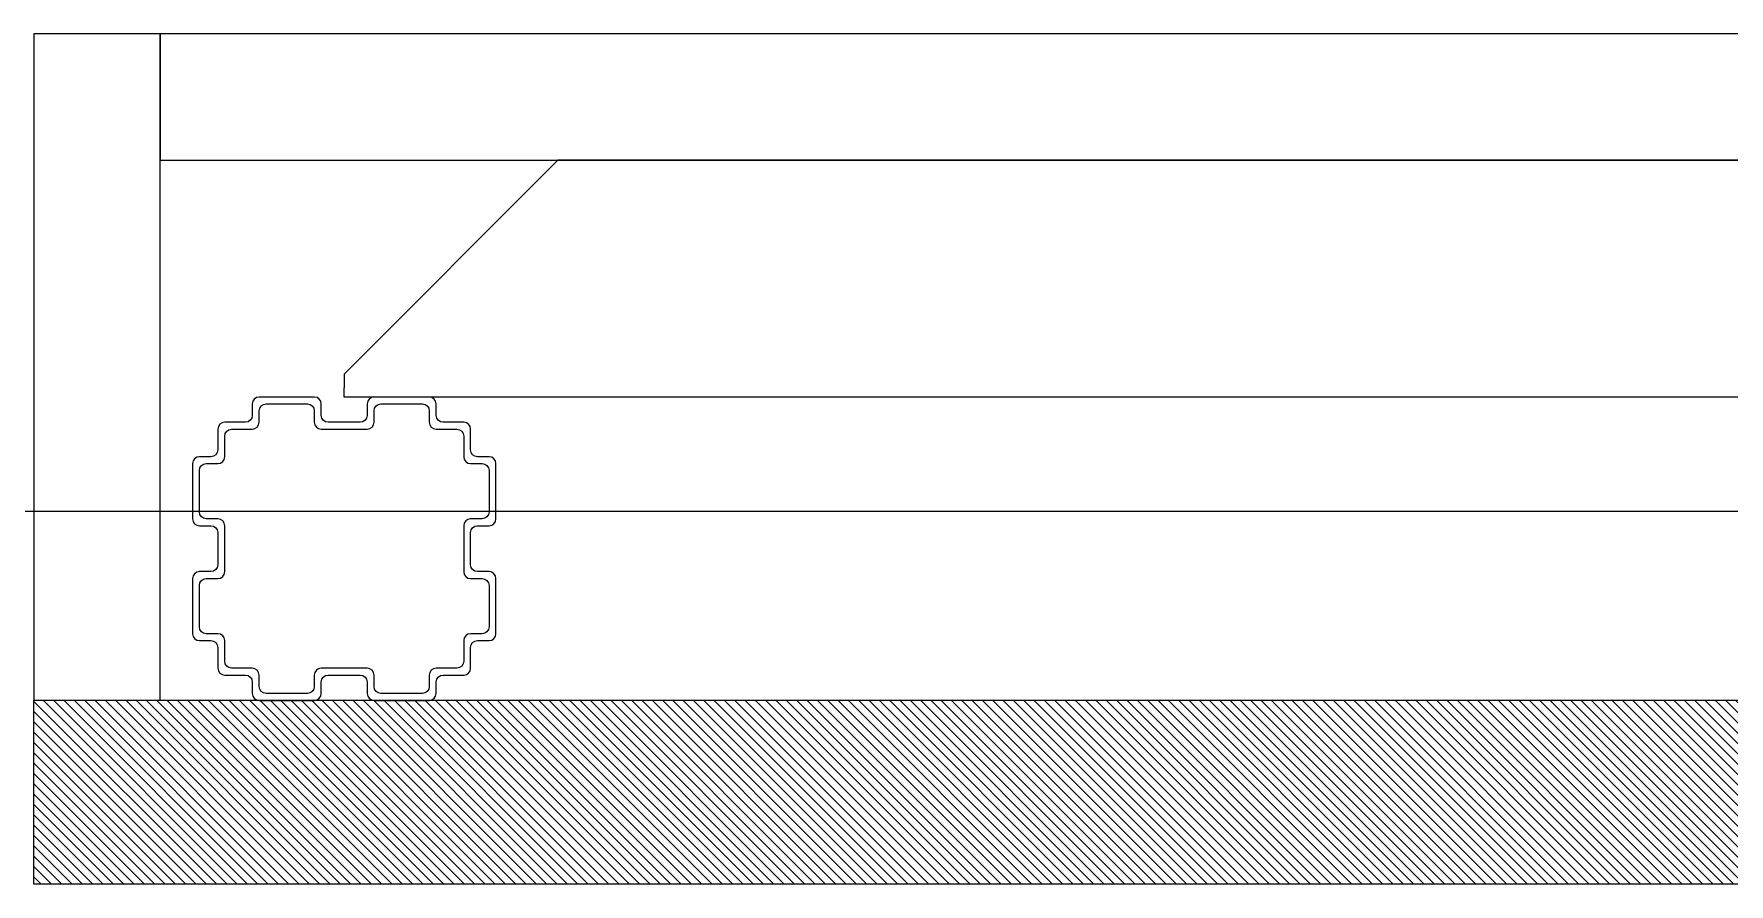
# Model space of a CAD drawing. Header units: millimetres. Extents: x -36 to 64, y 70 to 162.
# Drawn here: x -20.009 to -19.272, y 159.039 to 159.409 of the extents above; entities that cross this region are included whole.
import ezdxf

# ---------------------------------------------------------------- set-up
doc = ezdxf.new("R2010")
doc.units = ezdxf.units.MM
doc.header["$LTSCALE"] = 0.02
for name, color, linetype, lineweight in [('00 Ground$0$A-Panel Exterior', 3, 'Continuous', 0), ('00 Ground$0$A-Panel Interior', 6, 'Continuous', 0), ('00 Ground$0$A-Proyecciones', 252, 'Continuous', 0), ('00 Ground$0$Puerta', 7, 'Continuous', 0)]:
    doc.layers.add(name, color=color, linetype=linetype, lineweight=lineweight)
doc.layers.add('00 Ground$0$A-Paneles', color=7, linetype='Continuous')

# ---------------------------------------------------------------- blocks, each defined once
blk = doc.blocks.new('00 Ground$0$Hangar subestructura puerta planta baja')
at = {"color": 0, "linetype": 'Continuous', "lineweight": 0}
for p, q in [((-3.04393, 0.25295), (-3.06793, 0.25295)), ((-2.99393, 0.25295), (-3.01793, 0.25295)), ((-3.07093, 0.24995), (-3.07093, 0.24495)), ((-3.06793, 0.24195), (-3.06793, 0.24695)), ((-3.06493, 0.24995), (-3.04693, 0.24995)), ((-3.04393, 0.24695), (-3.04393, 0.24195)), ((-3.04093, 0.24495), (-3.04093, 0.24995)), ((-3.02093, 0.24995), (-3.02093, 0.24495)), ((-3.01793, 0.24195), (-3.01793, 0.24695)), ((-3.01493, 0.24995), (-2.99693, 0.24995)), ((-2.99393, 0.24695), (-2.99393, 0.24195)), ((-2.99093, 0.24495), (-2.99093, 0.24995)), ((-3.08593, 0.23895), (-3.08593, 0.22995)), ((-3.07393, 0.24195), (-3.08293, 0.24195)), ((-3.07993, 0.23895), (-3.07093, 0.23895)), ((-3.04093, 0.23895), (-3.02093, 0.23895)), ((-3.02393, 0.24195), (-3.03793, 0.24195)), ((-2.99093, 0.23895), (-2.98193, 0.23895)), ((-2.97893, 0.24195), (-2.98793, 0.24195)), ((-2.97593, 0.22995), (-2.97593, 0.23895)), ((-3.08293, 0.22695), (-3.08293, 0.23595)), ((-2.97893, 0.23595), (-2.97893, 0.22695)), ((-3.09693, 0.22395), (-3.09693, 0.19995)), ((-3.08893, 0.22695), (-3.09393, 0.22695)), ((-3.09093, 0.22395), (-3.08593, 0.22395)), ((-2.97593, 0.22395), (-2.97093, 0.22395)), ((-2.96793, 0.22695), (-2.97293, 0.22695)), ((-2.96493, 0.19995), (-2.96493, 0.22395)), ((-3.09393, 0.20295), (-3.09393, 0.22095)), ((-2.96793, 0.22095), (-2.96793, 0.20295)), ((-3.08593, 0.19995), (-3.09093, 0.19995)), ((-2.97093, 0.19995), (-2.97593, 0.19995)), ((-3.09393, 0.19695), (-3.08893, 0.19695)), ((-3.08593, 0.19395), (-3.08593, 0.17995)), ((-3.08293, 0.17695), (-3.08293, 0.19695)), ((-2.97893, 0.19695), (-2.97893, 0.17695)), ((-2.97593, 0.17995), (-2.97593, 0.19395)), ((-2.97293, 0.19695), (-2.96793, 0.19695)), ((-3.09693, 0.17395), (-3.09693, 0.14995)), ((-3.08893, 0.17695), (-3.09393, 0.17695)), ((-3.09393, 0.15295), (-3.09393, 0.17095)), ((-3.09093, 0.17395), (-3.08593, 0.17395)), ((-2.97593, 0.17395), (-2.97093, 0.17395)), ((-2.96793, 0.17695), (-2.97293, 0.17695)), ((-2.96793, 0.17095), (-2.96793, 0.15295)), ((-2.96493, 0.14995), (-2.96493, 0.17395)), ((-3.08593, 0.14995), (-3.09093, 0.14995)), ((-2.97093, 0.14995), (-2.97593, 0.14995)), ((-3.09393, 0.14695), (-3.08893, 0.14695)), ((-3.08593, 0.14395), (-3.08593, 0.13495)), ((-3.08293, 0.13795), (-3.08293, 0.14695)), ((-2.97893, 0.14695), (-2.97893, 0.13795)), ((-2.97593, 0.13495), (-2.97593, 0.14395)), ((-2.97293, 0.14695), (-2.96793, 0.14695)), ((-3.07093, 0.13495), (-3.07993, 0.13495)), ((-3.02093, 0.13495), (-3.04093, 0.13495)), ((-2.98193, 0.13495), (-2.99093, 0.13495)), ((-3.08293, 0.13195), (-3.07393, 0.13195)), ((-3.07093, 0.12895), (-3.07093, 0.12395)), ((-3.06793, 0.12695), (-3.06793, 0.13195)), ((-3.04393, 0.13195), (-3.04393, 0.12695)), ((-3.04093, 0.12395), (-3.04093, 0.12895)), ((-3.03793, 0.13195), (-3.02393, 0.13195)), ((-3.02093, 0.12895), (-3.02093, 0.12395)), ((-3.01793, 0.12695), (-3.01793, 0.13195)), ((-2.99393, 0.13195), (-2.99393, 0.12695)), ((-2.99093, 0.12395), (-2.99093, 0.12895)), ((-2.98793, 0.13195), (-2.97893, 0.13195)), ((-3.06793, 0.12095), (-3.04393, 0.12095)), ((-3.04693, 0.12395), (-3.06493, 0.12395)), ((-3.01793, 0.12095), (-2.99393, 0.12095)), ((-2.99693, 0.12395), (-3.01493, 0.12395))]:
    blk.add_line(p, q, dxfattribs=at)
for centre, start, end in [((-3.06793, 0.24995), 90, 180), ((-3.04393, 0.24995), 0, 90), ((-3.01793, 0.24995), 90, 180), ((-2.99393, 0.24995), 0, 90), ((-3.08293, 0.23895), 90, 180), ((-3.07093, 0.24195), 270, 0), ((-3.04093, 0.24195), 180, 270), ((-3.02093, 0.24195), 270, 0), ((-2.99093, 0.24195), 180, 270), ((-2.97893, 0.23895), 0, 90), ((-3.09393, 0.22395), 90, 180), ((-3.08593, 0.22695), 270, 0), ((-2.97593, 0.22695), 180, 270), ((-2.96793, 0.22395), 0, 90), ((-3.09393, 0.19995), 180, 270), ((-3.08593, 0.19695), 0, 90), ((-2.97593, 0.19695), 90, 180), ((-2.96793, 0.19995), 270, 0), ((-3.09393, 0.17395), 90, 180), ((-3.08593, 0.17695), 270, 0), ((-2.97593, 0.17695), 180, 270), ((-2.96793, 0.17395), 0, 90), ((-3.09393, 0.14995), 180, 270), ((-3.08593, 0.14695), 0, 90), ((-2.97593, 0.14695), 90, 180), ((-2.96793, 0.14995), 270, 0), ((-3.08293, 0.13495), 180, 270), ((-3.07093, 0.13195), 0, 90), ((-3.04093, 0.13195), 90, 180), ((-3.02093, 0.13195), 0, 90), ((-2.99093, 0.13195), 90, 180), ((-2.97893, 0.13495), 270, 0), ((-3.06793, 0.12395), 180, 270), ((-3.04393, 0.12395), 270, 0), ((-3.01793, 0.12395), 180, 270), ((-2.99393, 0.12395), 270, 0)]:
    blk.add_arc(centre, 0.003, start, end, dxfattribs=at)
at = {"color": 0, "linetype": 'Continuous', "lineweight": 0, "extrusion": (-2.18624e-16, 2.67737e-32, -1)}
for centre, start, end in [((3.07393, 0.24495), 180, 270), ((3.06493, 0.24695), 0, 90), ((3.04693, 0.24695), 90, 180), ((3.03793, 0.24495), 270, 0), ((3.02393, 0.24495), 180, 270), ((3.01493, 0.24695), 0, 90), ((2.99693, 0.24695), 90, 180), ((2.98793, 0.24495), 270, 0), ((3.07993, 0.23595), 0, 90), ((2.98193, 0.23595), 90, 180), ((3.08893, 0.22995), 180, 270), ((2.97293, 0.22995), 270, 0), ((3.09093, 0.22095), 0, 90), ((2.97093, 0.22095), 90, 180), ((3.09093, 0.20295), 270, 0), ((2.97093, 0.20295), 180, 270), ((3.08893, 0.19395), 90, 180), ((2.97293, 0.19395), 0, 90), ((3.08893, 0.17995), 180, 270), ((2.97293, 0.17995), 270, 0), ((3.09093, 0.17095), 0, 90), ((2.97093, 0.17095), 90, 180), ((3.09093, 0.15295), 270, 0), ((2.97093, 0.15295), 180, 270), ((3.08893, 0.14395), 90, 180), ((2.97293, 0.14395), 0, 90), ((3.07993, 0.13795), 270, 0), ((2.98193, 0.13795), 180, 270), ((3.07393, 0.12895), 90, 180), ((3.06493, 0.12695), 270, 0), ((3.04693, 0.12695), 180, 270), ((3.03793, 0.12895), 0, 90), ((3.02393, 0.12895), 90, 180), ((3.01493, 0.12695), 270, 0), ((2.99693, 0.12695), 180, 270), ((2.98793, 0.12895), 0, 90)]:
    blk.add_arc(centre, 0.003, start, end, dxfattribs=at)
at = {"layer": '00 Ground$0$Puerta', "color": 253, "linetype": 'Continuous', "lineweight": 0}
for p, q in [((-2.93793, 0.35595), (-3.03093, 0.26295)), ((-1.25506, 0.35595), (-2.93793, 0.35595)), ((-3.03093, 0.26295), (-3.03093, 0.25695)), ((-3.03093, 0.26295), (-3.03093, 0.25695)), ((-3.03093, 0.25295), (-3.03093, 0.25695)), ((-3.03093, 0.25295), (-3.03093, 0.25695)), ((-1.26106, 0.25295), (-3.03093, 0.25295))]:
    blk.add_line(p, q, dxfattribs=at)
at = {"layer": '00 Ground$0$Puerta', "color": 251, "linetype": 'Continuous', "lineweight": 0}
blk.add_line((-3.09893, 0.12095), (-3.10893, 0.12095), dxfattribs=at)
blk = doc.blocks.new('00 Ground$0$Pata Arco')
at = {"layer": 'Defpoints'}
blk.add_line((2.72914, 1.35266), (-4.0978, 1.35266), dxfattribs=at)
blk = doc.blocks.new('*U540')
at = {"layer": '00 Ground$0$A-Proyecciones'}
blk.add_blockref('00 Ground$0$Pata Arco', (-35.9822, 0), dxfattribs=at)
blk = doc.blocks.new('*U538')
at = {"layer": '00 Ground$0$A-Proyecciones', "color": 0, "linetype": 'ByBlock', "lineweight": -2}
blk.add_blockref('*U540', (0, 73), dxfattribs=at)
blk = doc.blocks.new('*U493')
h = blk.add_hatch()
h.set_pattern_fill('ANSI31', color=250)
h.set_pattern_definition([(45, (-13597.1444, 7821.7855), (-2.24506403, 2.24506403), [])])
h.paths.add_polyline_path([(0, 0), (1873.87, 0), (1873.87, 80), (0, 80)])
at = {"layer": '00 Ground$0$A-Paneles', "color": 4}
blk.add_lwpolyline([(0, 0), (1873.87, 0), (1873.87, 80), (0, 80)], close=True, dxfattribs=at)

msp = doc.modelspace()

# ---------------------------------------------------------------- linework, layer by layer
at = {"layer": '00 Ground$0$A-Panel Exterior', "lineweight": 0}
for points in [[(-20.00926, 159.11941), (-19.95426, 159.11941), (-19.95426, 159.40937), (-20.00926, 159.40937)], [(-18.00539, 159.35437), (-18.00539, 159.40937), (-19.95426, 159.40937), (-19.95426, 159.35437)]]:
    msp.add_lwpolyline(points, close=True, dxfattribs=at)

# ---------------------------------------------------------------- block references
at = {"lineweight": 0}
msp.add_blockref('00 Ground$0$Hangar subestructura puerta planta baja', (-16.84332, 158.99842), dxfattribs=at)
at = {"layer": '00 Ground$0$A-Panel Interior', "lineweight": 0, "xscale": -0.001, "yscale": 0.001, "zscale": 0.001}
msp.add_blockref('*U493', (-18.13539, 159.03941), dxfattribs=at)
at = {"layer": '00 Ground$0$A-Proyecciones', "lineweight": 0}
msp.add_blockref('*U538', (14.75961, 84.8489), dxfattribs=at)

doc.saveas('drawing.dxf')
